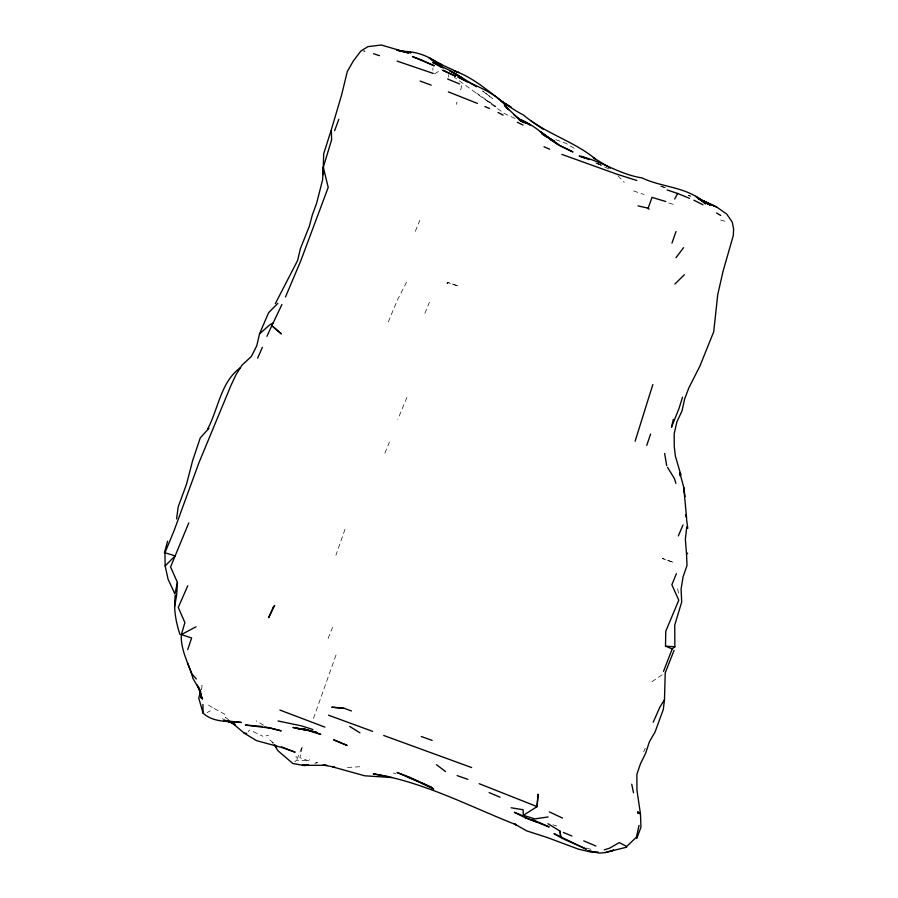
<?xml version="1.0" encoding="UTF-8"?>
<svg xmlns="http://www.w3.org/2000/svg" width="898" height="898" viewBox="0 0 898 898"><rect width="100%" height="100%" fill="white"/><g stroke="black" fill="none" stroke-linecap="round" stroke-linejoin="round"><path stroke-width="0.67" stroke-dasharray="4.49 3.37" d="M201.646 689.63L202.005 685.488L201.04 689.316M432.814 70.358L433.049 67.934M460.685 90.013L462.257 82.672M447.485 282.298L447.024 283.835L447.855 282.511L458.811 286.226L447.855 282.511M456.274 104.359L457.048 101.945M336.02 654.979L312.886 720.061M345.023 529.27L335.942 555.155M388.273 321.944L397.432 299.954L408.006 279.368M328.107 638.5L332.518 627.354M406.951 397.41L397.803 419.411M424.889 313.368L429.379 302.289M415.303 231.358L419.826 220.313M384.883 453.187L389.406 442.142M643.675 751.828L645.314 748.259M294.735 761.841L296.621 760.179L308.8 760.898L309.552 759.596M248.218 731.634L249.723 729.939M651.858 681.762L663.925 673.612M434.576 73.849L441.311 69.707M207.124 712.63L210.3 710.812M265.819 735.945L268.547 735.282M314.94 763.233L317.499 762.638L313.368 763.379M347.459 767.453L360.457 766.712M393.324 772.976L395.962 773.683M720.578 220.01L727.2 221.84M668.83 202.993L675.509 205.002M552.91 824.813L556.704 825.992M586.607 847.993L591.67 849.631M690.876 196.235L688.429 195.438L692.156 196.718M633.528 190.915L644.124 194.54M308.8 760.898L299.898 757.699L302.469 745.969L296.621 760.179L296.037 756.262M555.851 139.673L565.751 143.253L576.078 149.382M660.816 186.122L668.078 188.737M660.95 186.2L665.889 188.019M222.378 718.782L224.837 719.713M595.868 162.92L601.896 165.58M608.754 168.835L595.621 162.673L601.862 165.535M515.037 118.491L504.283 113.474L454.455 77.329M214.106 708.477L225.858 714.853M253.27 731.612L262.878 736.27M263.585 725.247L256.222 720.847M208.493 705.11L212.994 707.882M486.48 100.262L495.898 106.57L476.569 93.089M228.687 719.803L225.409 717.345L227.284 718.86M482.888 91.214L492.474 98.477L482.675 91.001M273.374 742.826L269.782 739.93L273.205 743.533M617.959 175.828L624.323 182.305M677.597 588.74L679.101 595.374M448.663 74.792L448.742 77.138M663.308 558.691L662.297 558.511L673.904 562.541L663.308 558.691"/><path stroke-width="1.35" d="M663.499 671.378L672.198 648.94L674.858 646.807L674.746 625.053L681.694 601.986L681.099 588.942L683.075 576.853L687.015 565.493L686.442 552.461L687.632 553.752M672.198 648.94L665.508 646.167L665.777 631.171L678.787 600.223L671.861 584.721L676.396 573.687M202.926 704.391L203.038 713.079C213.455 722.868 228.35 720.971 241.427 722.463L223.782 720.611M179.97 634.459C175.806 621.831 173.393 608.653 175.278 595.34M188.793 522.883L170.575 566.952L177.422 582.387L176.682 594.768L174.594 606.812M537.026 806.561L538.07 794.146L537.071 806.606L479.195 783.707M201.163 695.153L200.916 697.914L200.288 691.348M560.071 831.166L560.644 836.532L560.071 831.166L547.982 823.713M686.745 526.924L685.365 539.238L686.364 552.113M674.05 650.433L665.227 672.815L664.486 699.688L663.296 709.465L655.046 732.05L649.434 741.692L645.707 753.13L640.397 763.985L636.862 774.39L636.951 790.229L640.442 813.891L637.726 812.084L638.108 813.532L638.557 812.398L637.726 812.084M176.558 518.887L178.242 506.685L186.537 484.123L192.599 460.719L200.254 437.921L208.931 428.324M177.422 582.387L174.964 594.061L168.061 579.176L165.142 565.931L164.963 552.741L174.066 530.707L199.098 462.335L231.044 385.287L236.006 374.668L242.033 365.104L251.35 356.506L256.794 345.696L259.511 333.888L268.592 312.717L277.83 303.322M639.039 825.397L636.39 837.239L626.681 846.455L619.294 842.616L609.383 848.273L604.253 849.856M673.332 419.366L671.502 427.201L678.922 408.702L682.57 397.141M680.74 474.38L680.325 476.131L679.887 473.089L680.74 474.38L675.386 456.184L674.252 446.441L674.196 433.599L676.935 421.802L682.031 410.869L684.635 399.015L688.901 387.768L699.856 366.193L713.719 331.777L717.715 294.791L723.081 271.14L733.34 235.377L733.599 228.979L732.274 222.165L726.718 214.05L716.716 207.079L703.852 201.13L716.716 207.079M200.4 691.853L198.795 698.217L203.038 713.079M164.401 552.831L167.578 541.202M635.111 441.199L652.835 384.524M187.727 649.613L191.622 637.95L181.34 634.628L184.898 622.628L178.275 607.418L187.772 585.765M646.773 445.363L650.567 434.104M671.985 243.089L675.992 231.538M331.014 130.726L323.718 153.659L322.966 174.605L323.561 166.355L331.631 139.718L331.317 129.739L341.566 95.076L347.301 71.559L353.329 60.974L360.929 50.973L367.911 46.651L381.268 45.001L408.511 52.982L396.894 50.209L411.093 52.713L404.336 51.927M649.108 209.256L648.143 208.201L652.027 197.369L665.766 201.522M334.617 130.738L338.804 119.355M636.783 838.474L640.959 827.204L640.476 814.205M259.511 333.888L269.748 324.863L272.824 323.134L271.712 325.514L281.343 333.899L271.847 325.648L281.905 304.545M207.685 428.952C218.472 408.646 220.695 382.144 240.215 367.832M678.338 535.904L682.996 524.982M257.647 358.167L262.373 347.324M266.931 336.301L271.847 325.648M285.497 296.969L300.684 261.026L328.219 187.401L323.314 167.365L322.573 179.97L316.579 203.397L312.414 214.667L309.305 226.341L300.381 248.667L297.62 260.465L275.394 303.513M653.205 722.273L659.749 707.377L664.486 699.688M674.69 198.986L677.664 193.485L689.473 198.301M675.97 257.692L683.569 247.691M165.142 565.931L175.088 555.896L164.963 552.741M674.892 284.037L684.366 274.732M511.13 807.762L523.074 809.749L523.366 815.305L536.97 806.685M196.033 626.782L181.34 634.628C180.363 649.793 188.962 664.06 192.935 678.394L200.523 691.527L201.051 695.613M605.566 852.539L613.547 850.26L605.566 852.539L599.729 853.1L587.842 850.99L591.748 851.315M610.763 851.068L626.669 847.196M308.564 764.737L304.736 765.635L292.849 763.502L277.763 750.571L274.249 744.565M306.499 764.613L302.368 765.343L325.357 765.276M548.15 816.967L534.68 818.886L523.366 815.305M598.102 852.067L589.986 851.832L578.334 849.115L547.196 837.486L526.812 830.919L514.374 823.881L516.451 824.892C469.239 806.325 423.878 781.934 373.22 773.829L385.051 776.096M231.471 722.306L244.278 733.228L246.714 733.329M665.508 646.167L674.858 646.807M327.052 765.309L322.977 765.04L334.853 767.161M400.272 51.399C414.494 50.827 428.312 55.407 439.403 64.342L429.188 57.921L441.715 64.735L432.163 60.267M256.323 725.887L245.345 725.068L270.668 728.199L268.109 727.605L281.22 730.86L269.681 727.851M344.226 708.342L331.777 707.175L344.057 708.286L351.477 710.958M392.078 777.545L364.689 775.793L332.507 766.847M257.704 725.999L262.351 726.504M308.429 729.906L297.709 728.446L307.228 730.299L320.799 734.429L313.447 731.544M386.376 776.321L389.036 776.748M223.591 720.69L231.347 722.026L226.195 720.768M264.753 726.886L268.446 727.616M278.032 720.971L301.526 725.887L312.852 729.468M638.007 205.878L648.143 208.201M363.926 51.074L364.644 51.253M224.736 720.566L233.458 722.957L227.306 720.634M397.107 61.109L433.274 73.445M454.534 70.964C480.509 80.045 498.94 102.653 523.455 115C545.041 133.454 573.317 140.874 595.329 158.879L593.309 157.722L610.359 168.106M636.817 180.509L616.354 173.988L561.845 154.377M373.523 53.712L379.495 55.665M698.217 198.638L714.617 206.125M667.18 189.972L677.664 193.485M457.127 775.603L467.847 779.341M421.252 736.506L432.095 740.379M328.511 715.19L372.591 731.354M454.321 70.964L458.721 72.57L432.14 60.245M538.385 822.074L549.183 826.979L524.96 817.573L514.296 812.297L526.194 817.135M420.141 81.056L431.208 85.142M471.63 767.554L383.715 735.484M585.305 158.34L579.131 156.05C601.099 160.686 619.519 174.526 641.947 177.883C662.814 187.884 688.542 186.672 705.592 203.925L695.815 196.404L710.127 204.98L698.745 198.761L708.084 203.88M524.96 817.573L537.026 822.108M279.873 710.049L324.885 727.122M410.296 777.466L397.062 772.471L431.803 787.512L411.475 778.05M448.383 91.877L477.399 103.393M532.289 819.593L537.172 821.58M447.642 79.024L459.54 83.918M519.908 120.5L525.981 123.015L519.111 119.389M563.383 832.48L571.903 836.004M583.745 840.865L595.935 846.051M484.853 106.514L489.511 108.501M543.997 146.778L549.666 149.191M489.152 792.575L500.051 797.222M588.987 159.631L581.489 156.353L586.271 158.564M418.838 781.81L407.995 777.017M549.318 811.882L562.53 818.089M225.892 720.398L235.254 724.708L231.965 722.25M517.315 122.263L523.04 125.08M281.669 746.9L295.139 752.198L281.792 747.506L256.57 740.648L244.278 733.228M693.885 200.232L702.932 204.744M498.064 112.508L503.116 115.09M467.173 81.875L457.834 76.835C475.446 86.623 496.931 91.877 508.56 109.758L504.429 105.347L519.819 119.827L514.049 114.91M699.632 199.289L710.127 204.98M544.996 135.834L554.234 141.109L541.932 133.746L546.411 136.732M476.456 86.769L452.132 71.537L432.724 62.445L440.548 66.834M716.604 213.051L720.724 215.453M511.31 107.188L501.005 101.036L509.851 106.604M559.364 145.364L572.958 151.953L560.206 145.734L540.282 131.636L552.023 140.458L548.656 138.225M519.1 119.849L523.657 122.633L516.406 116.796M349.692 726.426L359.918 732.813M550.047 139.168L558.433 144.803C545.333 136.53 534.422 124.8 519.661 119.299L530.168 124.968L521.704 120.411L525.061 122.678M531.313 121.095L543.301 129.301M523.77 121.443L525.768 122.891M443.174 68.012L437.225 63.59L441.434 67.26M436.462 764.703L445.52 771.517M638.557 812.398L640.442 813.891M274.923 745.34L276.629 747.147L275.114 745.149M196.325 679L192.116 674.162L187.435 662.87M667.573 467.42L674.432 478.567L675.868 483.326M201.623 697.084L202.51 699.104L197.38 685.084M198.559 686.891L200.523 691.527M679.887 473.089L683.726 487.333L686.678 518.696M685.5 514.734L686.05 517.147M686.588 519.549L687.778 528.406M631.721 784.212L633.505 792.743M664.632 453.501L666.72 465.725M683.883 488.49L685.039 496.616M683.726 487.333L684.321 492.115M273.284 607.183L268.625 617.701L274.687 605.465L273.284 607.183M307.228 730.299L293.141 727.492L307.228 730.299M305.118 729.367L302.839 728.862L316.635 732.42L305.118 729.367M421.375 59.874L412.429 56.552L434.239 65.801L421.375 59.874M346.909 745.34L333.843 739.907L346.909 745.34M586.125 849.07L562.361 838.451L553.999 833.647L586.125 849.07M444.847 71.2L442.759 70.235L455.6 76.24L444.847 71.2M423.07 783.651L420.982 782.652L433.7 788.972L423.07 783.651M457.138 74.961L449.898 70.942L462.302 78.036L457.138 74.961"/></g></svg>
